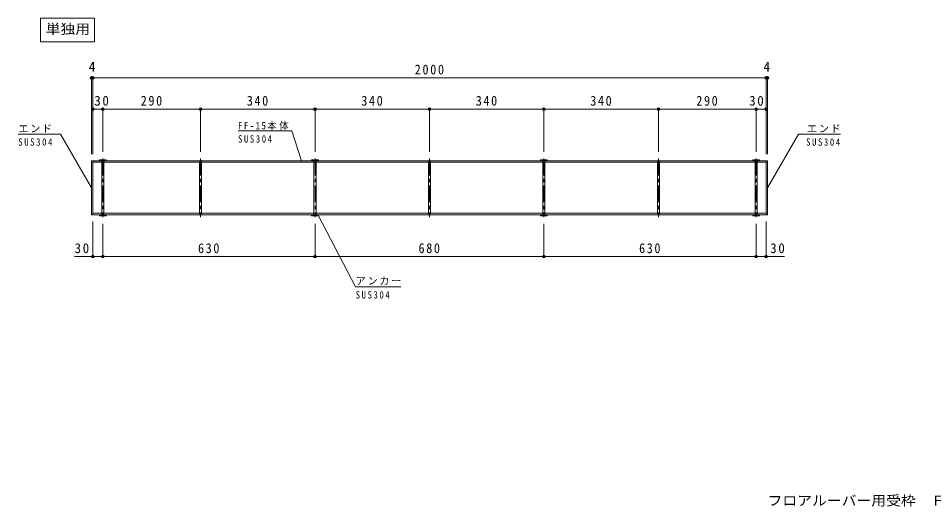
# Model space of a CAD drawing. Units: millimetres at full size, sheet at 1:10. Extents: x -2442 to 2493, y -1938 to 1711.
# Drawn here: x -2442 to 276, y -1938 to -488 of the extents above; entities that cross this region are included whole.
import ezdxf
from ezdxf.enums import TextEntityAlignment as Align

# ---------------------------------------------------------------- set-up
doc = ezdxf.new("R2010")
doc.units = ezdxf.units.MM
doc.header["$LTSCALE"] = 10
doc.header["$PDMODE"] = 32
doc.header["$PDSIZE"] = 8
doc.linetypes.add('CHAIN1', pattern=[8, 5, -1, 1, -1])
doc.linetypes.add('DASHED1', pattern=[1.8, 1.2, -0.6])
for name, color, linetype, lineweight in [('C-0_通り芯', 7, 'Continuous', 18), ('C-1_ピット', 3, 'DASHED1', 18), ('C-2_蓋', 2, 'Continuous', 18), ('C-3_受枠', 7, 'CHAIN1', 18), ('C-4_寸法', 7, 'Continuous', 18), ('F-4_F-4ﾚｲﾔ', 7, 'Continuous', 18), ('F-5_F-5ﾚｲﾔ', 7, 'Continuous', 18)]:
    doc.layers.add(name, color=color, linetype=linetype, lineweight=lineweight)
doc.styles.add('ＭＳ ゴシック', font='')
doc.styles.get('ＭＳ ゴシック').set_extended_font_data('MS Gothic')

msp = doc.modelspace()

# ---------------------------------------------------------------- linework, layer by layer
at = {"layer": 'C-0_通り芯'}
for p, q in [((-2225.26, -911.08), (-2225.26, -1071.08)), ((-2225.26, -911.08), (-217.26, -911.08)), ((-2221.26, -911.08), (-2221.26, -1071.08)), ((-2221.26, -915.08), (-221.26, -915.08)), ((-221.26, -911.08), (-221.26, -1071.08)), ((-2225.26, -1071.08), (-217.26, -1071.08)), ((-2221.26, -1067.08), (-221.26, -1067.08))]:
    msp.add_line(p, q, dxfattribs=at)
at = {"layer": 'C-1_ピット'}
for p, q in [((-2194.26, -915.08), (-2194.26, -908.08)), ((-2188.26, -915.08), (-2188.26, -908.08)), ((-1904.26, -915.08), (-1904.26, -911.08)), ((-1898.25, -915.08), (-1898.25, -911.08)), ((-1564.26, -915.08), (-1564.26, -908.08)), ((-1558.25, -915.08), (-1558.25, -908.08)), ((-1224.26, -915.08), (-1224.26, -911.08)), ((-1218.25, -915.08), (-1218.25, -911.08)), ((-884.25, -915.08), (-884.25, -908.08)), ((-878.26, -915.08), (-878.26, -908.08)), ((-544.26, -915.08), (-544.26, -911.08)), ((-538.25, -915.08), (-538.25, -911.08)), ((-254.26, -915.08), (-254.26, -908.08)), ((-248.25, -915.08), (-248.25, -908.08)), ((-2194.26, -1067.08), (-2194.26, -1074.08)), ((-2188.26, -1067.08), (-2188.26, -1074.08)), ((-1904.26, -1067.08), (-1904.26, -1071.08)), ((-1898.25, -1067.08), (-1898.25, -1071.08)), ((-1564.26, -1067.08), (-1564.26, -1074.08)), ((-1558.25, -1067.08), (-1558.25, -1074.08)), ((-1224.26, -1067.08), (-1224.26, -1071.08)), ((-1218.25, -1067.08), (-1218.25, -1071.08)), ((-884.25, -1067.08), (-884.25, -1074.08)), ((-878.26, -1067.08), (-878.26, -1074.08)), ((-544.26, -1067.08), (-544.26, -1071.08)), ((-538.25, -1067.08), (-538.25, -1071.08)), ((-254.26, -1067.08), (-254.26, -1074.08)), ((-248.25, -1067.08), (-248.25, -1074.08))]:
    msp.add_line(p, q, dxfattribs=at)
at = {"layer": 'C-1_ピット', "linetype": 'Continuous'}
for p, q in [((-2194.26, -1067.08), (-2194.26, -915.08)), ((-2188.26, -1067.08), (-2188.26, -915.08)), ((-1904.26, -1067.08), (-1904.26, -915.08)), ((-1898.25, -1067.08), (-1898.25, -915.08)), ((-1564.26, -1067.08), (-1564.26, -915.08)), ((-1558.25, -1067.08), (-1558.25, -915.08)), ((-1224.26, -1067.08), (-1224.26, -915.08)), ((-1218.25, -1067.08), (-1218.25, -915.08)), ((-884.25, -1067.08), (-884.25, -915.08)), ((-878.26, -1067.08), (-878.26, -915.08)), ((-544.26, -1067.08), (-544.26, -915.08)), ((-538.25, -1067.08), (-538.25, -915.08)), ((-254.26, -1067.08), (-254.26, -915.08)), ((-248.25, -1067.08), (-248.25, -915.08))]:
    msp.add_line(p, q, dxfattribs=at)
at = {"layer": 'C-2_蓋'}
for p, q in [((-2201.26, -908.08), (-2181.26, -908.08)), ((-2201.26, -908.08), (-2201.26, -911.08)), ((-2181.26, -908.08), (-2181.26, -911.08)), ((-1571.26, -908.08), (-1551.26, -908.08)), ((-1571.26, -908.08), (-1571.26, -911.08)), ((-1551.26, -908.08), (-1551.26, -911.08)), ((-891.26, -908.08), (-871.26, -908.08)), ((-891.26, -908.08), (-891.26, -911.08)), ((-871.26, -908.08), (-871.26, -911.08)), ((-261.25, -908.08), (-241.25, -908.08)), ((-261.25, -908.08), (-261.25, -911.08)), ((-241.25, -908.08), (-241.25, -911.08)), ((-2201.26, -1074.08), (-2201.26, -1071.08)), ((-2201.26, -1074.08), (-2181.26, -1074.08)), ((-2181.26, -1074.08), (-2181.26, -1071.08)), ((-1571.26, -1074.08), (-1571.26, -1071.08)), ((-1571.26, -1074.08), (-1551.26, -1074.08)), ((-1551.26, -1074.08), (-1551.26, -1071.08)), ((-891.26, -1074.08), (-891.26, -1071.08)), ((-891.26, -1074.08), (-871.26, -1074.08)), ((-871.26, -1074.08), (-871.26, -1071.08)), ((-261.25, -1074.08), (-261.25, -1071.08)), ((-261.25, -1074.08), (-241.25, -1074.08)), ((-241.25, -1074.08), (-241.25, -1071.08))]:
    msp.add_line(p, q, dxfattribs=at)
at = {"layer": 'C-3_受枠'}
for p, q in [((-2191.26, -904.41), (-2191.26, -1078.47)), ((-1901.25, -904.41), (-1901.25, -1078.47)), ((-1561.26, -904.41), (-1561.26, -1078.47)), ((-1221.25, -904.41), (-1221.25, -1078.47)), ((-881.26, -904.41), (-881.26, -1078.47)), ((-541.25, -904.41), (-541.25, -1078.47)), ((-251.25, -904.41), (-251.25, -1078.47))]:
    msp.add_line(p, q, dxfattribs=at)
at = {"layer": 'C-4_寸法'}
for p, q in [((-2225.26, -662.34), (-2225.26, -891.08)), ((-2221.26, -665.34), (-2225.26, -665.34)), ((-2221.26, -662.34), (-2221.26, -891.08)), ((-2221.26, -665.34), (-221.26, -665.34)), ((-221.26, -662.34), (-221.26, -891.08)), ((-221.26, -665.34), (-217.26, -665.34)), ((-217.26, -662.34), (-217.26, -891.08)), ((-2221.26, -758.01), (-2191.26, -758.01)), ((-2191.26, -755.01), (-2191.26, -884.41)), ((-2191.26, -758.01), (-1901.25, -758.01)), ((-1901.25, -755.01), (-1901.25, -884.41)), ((-1901.25, -758.01), (-1561.26, -758.01)), ((-1561.26, -755.01), (-1561.26, -884.41)), ((-1561.26, -758.01), (-1221.25, -758.01)), ((-1221.25, -755.01), (-1221.25, -884.41)), ((-1221.25, -758.01), (-881.26, -758.01)), ((-881.26, -755.01), (-881.26, -884.41)), ((-881.26, -758.01), (-541.25, -758.01)), ((-541.25, -755.01), (-541.25, -884.41)), ((-541.25, -758.01), (-251.25, -758.01)), ((-251.25, -755.01), (-251.25, -884.41)), ((-251.25, -758.01), (-221.26, -758.01)), ((-217.26, -911.08), (-217.26, -1071.08)), ((-2221.26, -1198.65), (-2221.26, -1091.08)), ((-2191.26, -1198.65), (-2191.26, -1098.47)), ((-1561.26, -1198.65), (-1561.26, -1098.47)), ((-881.26, -1198.65), (-881.26, -1098.47)), ((-251.25, -1198.65), (-251.25, -1098.47)), ((-221.26, -1198.65), (-221.26, -1091.08)), ((-2275.21, -1195.65), (-2191.26, -1195.65)), ((-2191.26, -1195.65), (-1561.26, -1195.65)), ((-1561.26, -1195.65), (-881.26, -1195.65)), ((-881.26, -1195.65), (-251.25, -1195.65)), ((-251.25, -1195.65), (-166.71, -1195.65))]:
    msp.add_line(p, q, dxfattribs=at)
for p in [(-2225.26, -665.34), (-2221.26, -665.34), (-221.26, -665.34), (-217.26, -665.34), (-2221.26, -758.01), (-2191.26, -758.01), (-1901.25, -758.01), (-1561.26, -758.01), (-1221.25, -758.01), (-881.26, -758.01), (-541.25, -758.01), (-251.25, -758.01), (-221.26, -758.01), (-2221.26, -1195.65), (-2191.26, -1195.65), (-1561.26, -1195.65), (-881.26, -1195.65), (-251.25, -1195.65), (-221.26, -1195.65)]:
    msp.add_point(p, dxfattribs=at)
at = {"layer": 'F-4_F-4ﾚｲﾔ'}
msp.add_line((-1551.26, -1074.08), (-1441.48, -1285.13), dxfattribs=at)
at = {"layer": 'F-5_F-5ﾚｲﾔ'}
for p, q in [((-2376.15, -488.28), (-2216.15, -488.28)), ((-2376.15, -488.28), (-2376.15, -558.28)), ((-2216.15, -488.28), (-2216.15, -558.28)), ((-2376.15, -558.28), (-2216.15, -558.28)), ((-1441.48, -1285.13), (-1306.21, -1285.13))]:
    msp.add_line(p, q, dxfattribs=at)
for points in [[(-2225.26, -991.08), (-2316.82, -832.48), (-2442.47, -832.48)], [(-1601.16, -911.08), (-1629.64, -822.71), (-1789.96, -822.71)], [(-217.25, -991.08), (-125.69, -832.48), (-0.04, -832.48)]]:
    msp.add_lwpolyline(points, dxfattribs=at)

# ---------------------------------------------------------------- texts
at = {"layer": 'C-4_寸法', "color": 2, "style": 'ＭＳ ゴシック'}
for p in [(-2233.26, -655.34), (-229.26, -655.34)]:
    msp.add_text('4', height=29.33, dxfattribs=at).set_placement(p, align=Align.BOTTOM_LEFT)
at = {"layer": 'C-4_寸法', "color": 2, "char_height": 29.33, "attachment_point": 7, "style": 'ＭＳ ゴシック'}
for s, insert in [('\\T1.28;\\W0.9;2000', (-1265.01, -655.34)), ('\\T1.27;\\W0.95;30', (-2216.66, -748.01)), ('\\T1.27;\\W0.9;290', (-2078.75, -748.01)), ('\\T1.27;\\W0.9;340', (-1763.75, -748.01)), ('\\T1.27;\\W0.9;340', (-1423.75, -748.01)), ('\\T1.27;\\W0.9;340', (-1083.75, -748.01)), ('\\T1.27;\\W0.9;340', (-743.75, -748.01)), ('\\T1.27;\\W0.9;290', (-428.75, -748.01)), ('\\T1.27;\\W0.95;30', (-271.67, -748.01)), ('\\T1.27;\\W0.95;30', (-2275.21, -1185.65)), ('\\T1.27;\\W0.9;630', (-1908.76, -1185.65)), ('\\T1.27;\\W0.9;680', (-1253.76, -1185.65)), ('\\T1.27;\\W0.9;630', (-598.75, -1185.65)), ('\\T1.27;\\W0.95;30', (-209.21, -1185.65))]:
    msp.add_mtext(s, dxfattribs=dict(at, insert=insert))
at = {"layer": 'F-5_F-5ﾚｲﾔ', "color": 2, "style": 'ＭＳ ゴシック', "width": 1.1}
for s, p in [('単独用', (-2361.15, -543.28)), ('フロアルーバー用受枠\u3000ＦＦ－１５－１５０', (-217.09, -1943.18))]:
    msp.add_text(s, height=29.33, dxfattribs=at).set_placement(p, align=Align.BOTTOM_LEFT)
at = {"layer": 'F-5_F-5ﾚｲﾔ', "char_height": 21.99, "attachment_point": 7, "style": 'ＭＳ ゴシック'}
for s, insert in [('\\T1.17;エンド', (-2442.4, -827.83)), ('\\T1.29;\\W0.9;FF-15本体', (-1789.96, -820.32)), ('\\T1.17;エンド', (-100.11, -827.83)), ('\\T1.39;\\W0.85;SUS304', (-1789.96, -857.53)), ('\\T1.39;\\W0.85;SUS304', (-2442.4, -866.79)), ('\\T1.39;\\W0.85;SUS304', (-102.61, -866.79)), ('\\T1.17;アンカー', (-1440.43, -1279.81)), ('\\T1.39;\\W0.85;SUS304', (-1440.43, -1320.4))]:
    msp.add_mtext(s, dxfattribs=dict(at, insert=insert))

doc.saveas('drawing.dxf')
